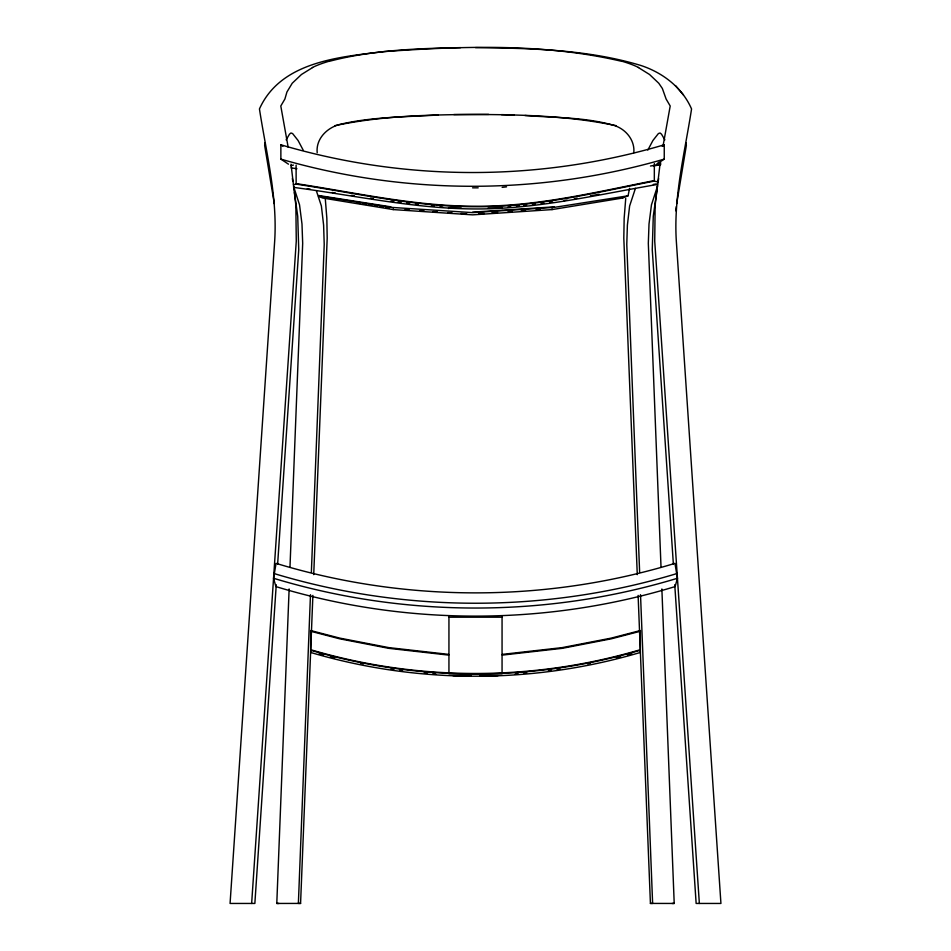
<?xml version="1.0" encoding="UTF-8"?>
<svg xmlns="http://www.w3.org/2000/svg" width="951" height="951" viewBox="0 0 951 951"><rect width="100%" height="100%" fill="white"/><g stroke="black" fill="none" stroke-linecap="round" stroke-linejoin="round"><path stroke-width="1.43" d="M658.27 182.045L654.324 181.082L654.336 163.548M278.988 903.45L276.789 903.45L289.128 588.966M289.996 566.713L302.68 243.325L301.99 224.02L299.529 204.822L293.586 186.479M310.478 594.696L298.376 903.414L300.575 903.426L312.891 595.397M311.357 572.431L324.22 244.419L323.613 225.137L321.379 205.987L316.457 191.068M317.194 152.719C315.72 138.513 327.631 127.113 340.72 124.201C372.626 116.795 405.685 116.997 438.233 115M313.723 574.642L327.192 238.119L326.835 218.254L325.266 198.462M264.842 142.781L264.663 145.515L274.328 203.799M251.646 903.45L296.272 241.114L295.856 205.226L291.018 164.154M276.254 584.758L254.856 903.45L230.071 903.45L274.661 241.316C277.585 196.524 266.185 152.707 259.445 108.949C280.735 61.494 339.424 56.953 384.311 51.592C463.292 46.028 544.281 43.14 621.895 61.375M277.644 564.002L298.745 249.756L297.722 216.234L294.43 192.494M273.555 578.267L276.063 563.361C405.495 602.708 545.505 602.708 674.937 563.361L677.445 578.267L675.115 586.589C545.577 625.96 405.423 625.96 275.885 586.589L273.555 578.267C404.591 617.96 546.409 617.96 677.445 578.267M625.734 198.462L624.165 218.254L623.808 238.119L637.277 574.642M675.697 210.777L676.28 206.593M676.672 203.799L686.337 145.515L686.158 142.781M660.196 162.704L655.144 205.226L654.728 241.114L699.354 903.45M657.605 185.516L653.278 216.234L652.255 249.756L673.356 564.002M658.021 182.723L658.639 178.526M663.061 145.907L670.205 105.989L666.104 99.011L662.348 88.455L658.77 83.236L649.533 74.487L638.383 67.545M629.574 188.286L628.076 195.787L622.632 198.022L552.044 209.589L472.647 214.855L393.238 209.589L322.651 198.022L318.549 196.334M657.414 186.479L651.471 204.822L649.01 224.02L648.32 243.325L661.004 566.713M635.434 188.357L629.621 205.987L627.387 225.137L626.78 244.419L639.643 572.431M647.821 150.092L652.933 140.475L658.389 133.568L660.077 132.985L661.504 134.174L664.856 139.856M286.144 139.856L289.496 134.174L290.923 132.985L292.611 133.568L298.067 140.475L303.179 150.092M662.229 146.347L664.25 144.79L664.25 159.126L656.642 164.166M654.3 181.094L654.324 181.082C595.255 192.732 535.96 207.294 475.369 206.712C414.957 206.819 355.591 193.112 296.13 184.114L293.431 184.744M312.617 67.545L301.467 74.487L292.23 83.236L286.94 91.997L284.896 99.011L280.795 105.989L288.165 147.203M640.356 631.25L611.315 638.81L562.196 648.344L502.271 655.108M329.105 61.375C371.9 50.082 416.526 48.489 460.546 47.633M677.1 573.501C546.29 613.145 404.71 613.145 273.9 573.501M640.356 649.699C533.059 681.403 417.941 681.403 310.644 649.699M640.356 650.211C533.059 681.903 417.941 681.915 310.644 650.211M616.45 657.937L620.67 656.844M627.696 655.025L631.916 653.931M290.744 165.724L293.431 165.082M334.788 125.687C385.25 114.94 437.27 114.596 488.659 114.393M654.3 180.583C595.243 192.245 535.948 206.759 475.369 206.224C414.957 206.272 355.603 192.625 296.141 183.614L296.106 165.153M587.516 663.834L590.428 663.263M650.472 166.033L660.612 164.19M653.385 166.009L660.636 164.689M564.133 200.613L567.058 200.079M574.368 198.759L577.293 198.236M590.44 195.847L599.213 194.254M653.301 184.458L656.226 183.935M657.688 184.387C597.323 194.705 536.946 209.268 475.369 208.947C414.363 208.804 354.331 195.3 294.061 187.454M628.076 195.787L554.409 207.354L472.647 212.62L390.873 207.354L318.633 196.001M507.905 207.175L510.782 206.843M516.548 206.177L519.436 205.856M523.751 205.357L526.64 205.024M532.405 204.358L535.282 204.025M541.048 203.359L543.936 203.038M549.702 202.373L552.579 202.04M515.24 674.104L518.129 673.772M523.894 673.106L526.771 672.773M548.394 670.289L551.271 669.956M557.036 669.29L559.925 668.957M502.14 187.347L506.526 186.86M502.271 654.383L562.196 647.619L611.315 638.097L640.356 630.537L640.356 652.457C533.059 684.138 417.941 684.138 310.644 652.457L310.644 630.537L339.685 638.097L388.804 647.619L448.729 654.383M478.519 213.88L484.404 213.488M491.762 212.976L497.635 212.584M507.929 211.883L512.339 211.586M521.172 210.979L525.582 210.682M535.877 209.981L540.287 209.672M472.647 212.132L554.409 206.843M478.187 187.834L472.552 187.834M488.053 208.126L502.14 207.841L502.14 208.554M479.732 676.042L498.039 675.674M453.829 114.548C508.036 114.334 562.944 114.489 616.212 125.687M276.789 903.45L300.575 903.426M638.109 595.397L650.425 903.426L652.624 903.414L640.522 594.696M672.012 903.45L674.211 903.45L661.872 588.966M448.943 617.199L502.057 617.199M650.425 903.426L674.211 903.45M475.5 47.609C530.955 48.299 587.575 49.369 641.057 65.536C662.799 72.704 682.283 87.611 691.555 108.949C684.815 152.707 673.415 196.524 676.339 241.316L720.929 903.45L696.144 903.45L674.746 584.758M461.283 208.091L448.599 207.841L448.599 208.554M452.961 675.674L471.268 676.042M501.427 114.619L514.146 114.988M524.916 115.499C554.647 117.805 585.162 117.056 614.025 125.413C625.699 129.003 635.042 140.118 633.806 152.719M405.007 209.672L409.417 209.981M419.712 210.682L424.122 210.979M432.943 211.586L437.353 211.883M447.648 212.584L452.058 212.881M460.878 213.488L466.763 213.88M448.729 655.108L388.804 648.344L339.685 638.81L310.644 631.25M390.944 201.208L393.833 201.541M398.148 202.04L401.037 202.373M406.802 203.038L409.679 203.359M415.444 204.025L418.333 204.358M431.302 205.856L434.179 206.177M439.944 206.843L442.833 207.175M391.075 668.957L393.964 669.29M399.729 669.956L402.606 670.289M424.229 672.773L427.106 673.106M432.871 673.772L435.76 674.104M291.077 167.851L296.926 168.743M307.28 188.726L310.216 189.166M332.244 192.482L335.18 192.922M351.347 195.359L354.283 195.799M370.438 198.224L373.374 198.664M318.656 195.514L390.873 206.843M357.231 202.967L360.108 203.443M362.985 203.918L365.873 204.394M368.75 204.857L371.627 205.333M374.516 205.808L377.392 206.272M380.269 206.747L383.158 207.223M386.035 207.698L388.911 208.162M360.572 663.263L363.484 663.834M658.27 162.371L660.897 163.025M319.084 653.931L323.304 655.025M330.33 656.844L334.55 657.937M288.474 164.166L280.866 159.126L280.866 144.79A676.137 675.852 0 0 0 664.25 144.79M280.866 144.79L282.887 146.347M675.507 85.614L683.484 94.981M292.361 178.526L292.777 181.32M293.597 186.907L294.014 189.701M622.632 197.297L622.632 198.022M552.044 208.875L552.044 209.589M502.057 616.284L502.057 673.772L448.943 673.772L448.943 616.284M393.238 208.875L393.238 209.589M664.25 159.126A689.915 689.618 0 0 1 280.866 159.126M312.38 67.509A119.553 30.777 0 0 1 328.82 61.316M622.18 61.316A119.553 30.777 0 0 1 638.62 67.509"/></g></svg>
